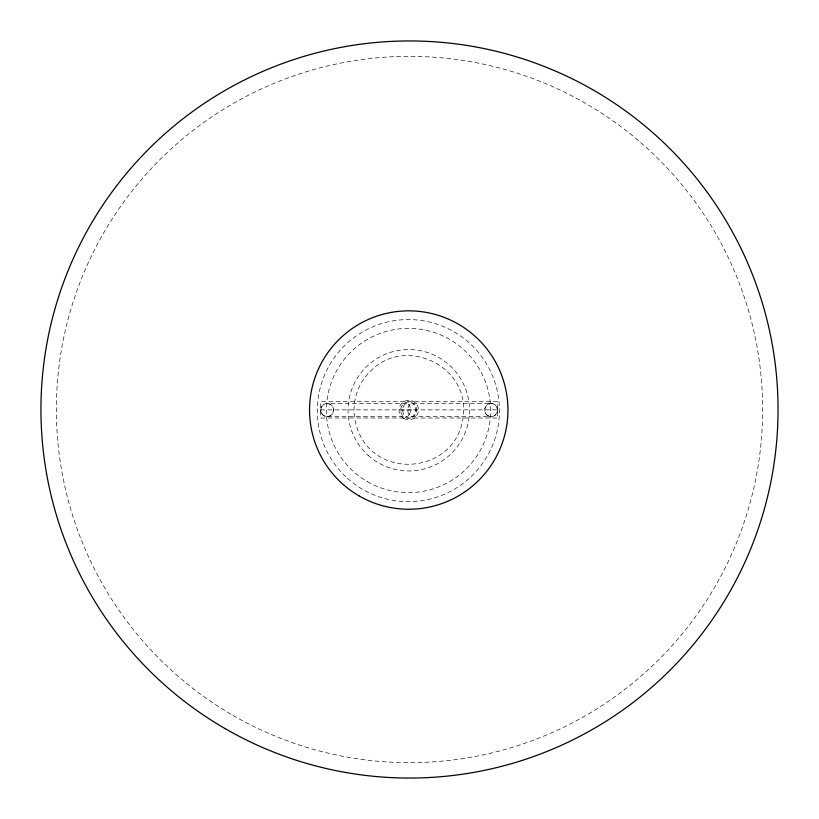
<?xml version="1.0" encoding="UTF-8"?>
<svg xmlns="http://www.w3.org/2000/svg" width="819" height="819" viewBox="0 0 819 819"><rect width="100%" height="100%" fill="white"/><g stroke="black" fill="none" stroke-linecap="round" stroke-linejoin="round"><path stroke-width="0.61" stroke-dasharray="4.09 3.07" d="M406.593 403.552L327.129 403.552C318.796 403.235 318.796 416.851 327.129 416.533L406.593 416.533M327.129 416.533C335.462 416.851 335.462 403.235 327.129 403.552M491.124 403.552C482.78 403.235 482.78 416.851 491.124 416.533C499.457 416.851 499.457 403.235 491.124 403.552L411.66 403.552A6.491 3.87 -90 0 0 408.302 413.288A6.491 3.87 -90 0 0 415.008 413.288A6.491 3.87 -90 0 0 411.66 403.552M320.669 409.869L497.573 409.869M400.634 410.043L416.871 410.043A8.118 8.118 0 0 1 404.688 417.076A8.118 8.118 0 0 1 404.688 403.02A8.118 8.118 0 0 1 416.871 410.043M411.66 416.533L491.124 416.533M463.585 410.176C462.94 475.04 369.369 484.868 355.262 421.56A54.76 54.76 0 0 1 372.184 369.482C405.425 337.715 464.946 364.22 463.585 410.176M497.573 401.74L320.669 401.74L320.669 418.007L497.573 418.007L497.573 401.74M403.869 418.499A9.756 9.756 0 0 0 418.509 410.043A9.756 9.756 0 0 0 403.869 401.597A9.756 9.756 0 0 0 403.869 418.499M409.336 414.639A6.491 3.87 -90 0 0 407.596 403.777A6.491 3.87 -90 0 0 402.856 411.722A6.491 3.87 -90 0 0 409.336 414.639M322.584 414.639A6.491 6.491 0 0 0 333.446 411.722A6.491 6.491 0 0 0 325.491 403.777A6.491 6.491 0 0 0 322.584 414.639M487.837 415.663A6.491 6.491 0 0 0 497.573 410.043A6.491 6.491 0 0 0 487.837 404.422A6.491 6.491 0 0 0 487.837 415.663M368.13 455.354A60.698 60.698 0 0 0 468.13 422.87A60.698 60.698 0 0 0 389.987 352.518A60.698 60.698 0 0 0 368.13 455.354M232.924 715.335A353.153 353.153 0 0 0 762.653 409.5A353.153 353.153 0 0 0 232.924 103.665A353.153 353.153 0 0 0 232.924 715.335M367.414 481.644A82.146 82.146 0 0 0 490.632 410.514A82.146 82.146 0 0 0 367.414 339.373A82.146 82.146 0 0 0 367.414 481.644M347.451 478.286A91.052 91.052 0 0 0 497.44 429.545A91.052 91.052 0 0 0 380.241 324.017A91.052 91.052 0 0 0 347.451 478.286"/><path stroke-width="1.23" d="M359.152 495.956A99.201 99.201 0 0 0 507.954 410.043A99.201 99.201 0 0 0 359.152 324.14A99.201 99.201 0 0 0 359.152 495.956M225.225 728.675A368.55 368.55 0 0 0 778.05 409.5A368.55 368.55 0 0 0 225.225 90.325A368.55 368.55 0 0 0 225.225 728.675"/></g></svg>
